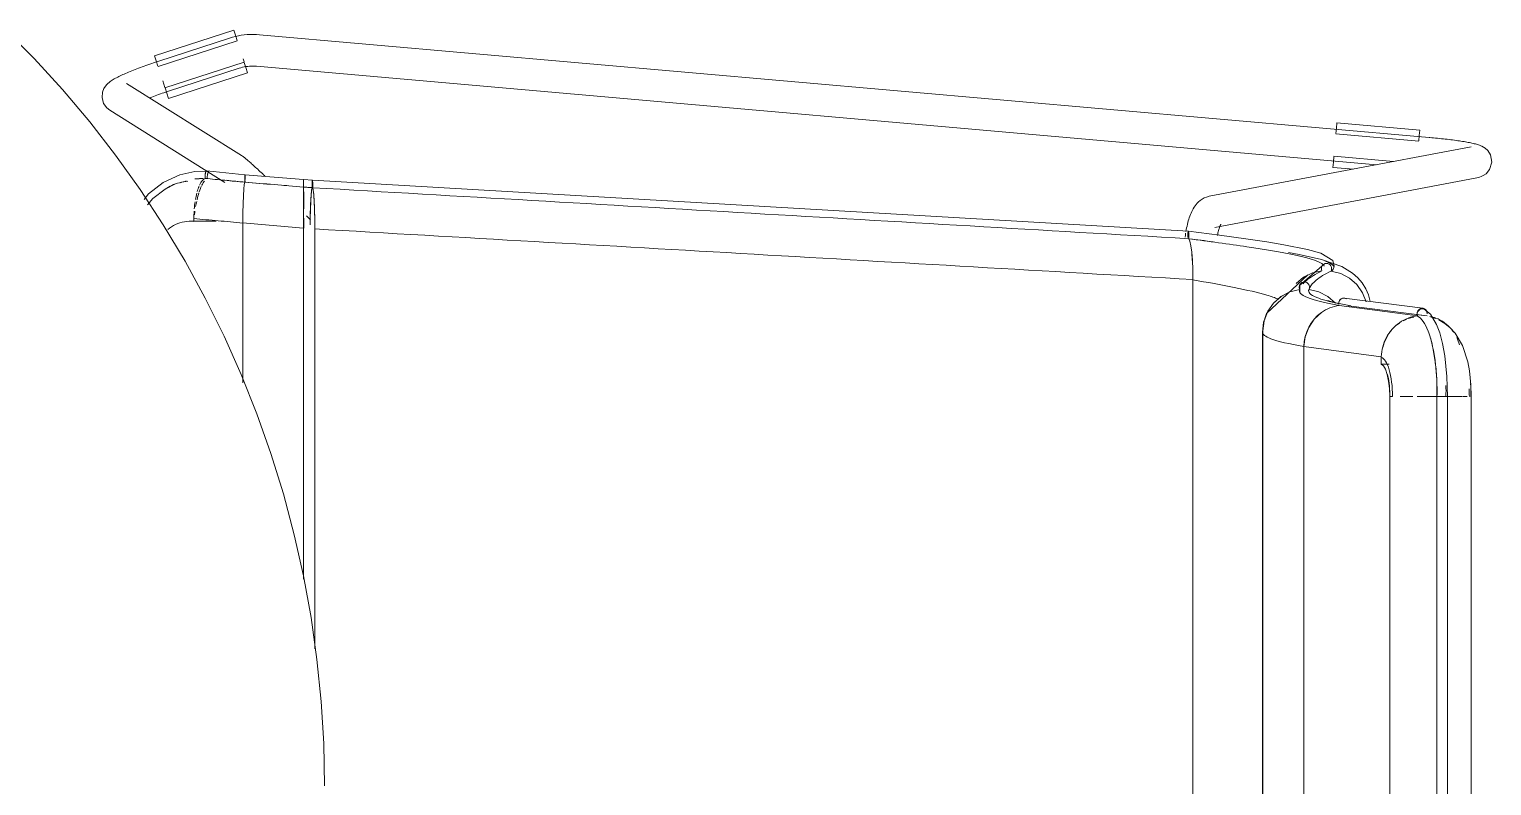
# Model space of a CAD drawing. Header units: millimetres. Extents: x 155927 to 326028, y -36033 to 97293.
# Drawn here: x 162872 to 163427, y 31870 to 32157 of the extents above; entities that cross this region are included whole.
import ezdxf

# ---------------------------------------------------------------- set-up
doc = ezdxf.new("R2010")
doc.units = ezdxf.units.MM
doc.header["$MEASUREMENT"] = 0
doc.layers.add('I-FURN', color=8, linetype='CONTINUOUS', lineweight=9)

msp = doc.modelspace()

# ---------------------------------------------------------------- linework, layer by layer
at = {"layer": 'I-FURN'}
for p, q in [((162874.24, 32145.54), (162862.98, 32156.91)), ((162919.9, 32146.55), (162949.9, 32156.23)), ((162950.51, 32153.86), (162949.41, 32153.58)), ((162949.9, 32156.23), (162950.53, 32154.28)), ((162951.63, 32154.1), (162950.51, 32153.86)), ((162950.53, 32154.28), (162951.17, 32152.31)), ((162952.75, 32154.3), (162951.63, 32154.1)), ((162953.89, 32154.45), (162952.75, 32154.3)), ((162955.02, 32154.56), (162953.89, 32154.45)), ((162956.16, 32154.62), (162955.02, 32154.56)), ((162957.31, 32154.63), (162956.16, 32154.62)), ((162958.45, 32154.6), (162957.31, 32154.63)), ((162959.59, 32154.52), (162958.45, 32154.6)), ((163402.91, 32115.57), (162959.59, 32154.52)), ((162921.2, 32142.5), (162951.21, 32152.19)), ((162948.26, 32153.23), (162921.45, 32144.52)), ((162948.31, 32153.25), (162948.26, 32153.23)), ((162949.41, 32153.58), (162948.31, 32153.25)), ((162885.02, 32133.72), (162874.24, 32145.54)), ((162915.91, 32142.62), (162916.62, 32142.88)), ((162916.62, 32142.88), (162917.34, 32143.13)), ((162917.34, 32143.13), (162918.06, 32143.38)), ((162918.06, 32143.38), (162918.79, 32143.63)), ((162918.79, 32143.63), (162919.52, 32143.88)), ((162919.52, 32143.88), (162920.26, 32144.13)), ((162920.53, 32144.59), (162919.9, 32146.55)), ((162920.26, 32144.13), (162921, 32144.37)), ((162921.16, 32142.62), (162920.53, 32144.59)), ((162921, 32144.37), (162921.45, 32144.52)), ((162953.81, 32144.12), (162923.81, 32134.43)), ((162953.41, 32145.38), (162953.78, 32144.22)), ((162953.85, 32144), (162954.49, 32142.03)), ((162903.46, 32137.04), (162903.85, 32137.29)), ((162903.85, 32137.29), (162904.24, 32137.53)), ((162904.24, 32137.53), (162904.64, 32137.77)), ((162904.64, 32137.77), (162905.05, 32138)), ((162905.05, 32138), (162905.47, 32138.23)), ((162905.47, 32138.23), (162905.91, 32138.46)), ((162905.91, 32138.46), (162906.37, 32138.69)), ((162906.37, 32138.69), (162906.85, 32138.92)), ((162906.85, 32138.92), (162907.34, 32139.15)), ((162907.34, 32139.15), (162907.85, 32139.39)), ((162907.85, 32139.39), (162908.37, 32139.62)), ((162908.37, 32139.62), (162908.92, 32139.87)), ((162908.92, 32139.87), (162909.48, 32140.11)), ((162909.48, 32140.11), (162910.06, 32140.35)), ((162910.06, 32140.35), (162910.65, 32140.6)), ((162910.65, 32140.6), (162911.27, 32140.85)), ((162911.27, 32140.85), (162911.89, 32141.1)), ((162911.89, 32141.1), (162912.53, 32141.35)), ((162912.53, 32141.35), (162913.18, 32141.6)), ((162913.18, 32141.6), (162913.85, 32141.86)), ((162913.85, 32141.86), (162914.53, 32142.11)), ((162914.53, 32142.11), (162915.22, 32142.37)), ((162915.22, 32142.37), (162915.91, 32142.62)), ((162925.11, 32130.39), (162955.12, 32140.08)), ((162925.16, 32133.11), (162951.97, 32141.82)), ((162951.97, 32141.82), (162952.61, 32142.01)), ((162952.61, 32142.01), (162953.25, 32142.18)), ((162953.25, 32142.18), (162953.89, 32142.32)), ((162953.89, 32142.32), (162954.55, 32142.44)), ((162954.49, 32142.03), (162955.12, 32140.08)), ((162954.55, 32142.44), (162955.2, 32142.52)), ((162955.2, 32142.52), (162955.86, 32142.59)), ((162955.86, 32142.59), (162956.52, 32142.62)), ((162956.52, 32142.62), (162957.19, 32142.63)), ((162957.19, 32142.63), (162957.85, 32142.61)), ((162957.85, 32142.61), (162958.51, 32142.57)), ((162958.51, 32142.57), (162958.54, 32142.57)), ((162958.54, 32142.57), (163383.04, 32105.27)), ((162895.33, 32121.49), (162885.02, 32133.72)), ((162900, 32130.72), (162900.17, 32132.69)), ((162900.17, 32132.69), (162900.69, 32134.07)), ((162900.69, 32134.07), (162901.26, 32134.98)), ((162901.26, 32134.98), (162901.78, 32135.61)), ((162901.78, 32135.61), (162902.24, 32136.08)), ((162902.24, 32136.08), (162902.67, 32136.45)), ((162902.67, 32136.45), (162903.07, 32136.76)), ((162903.07, 32136.76), (162903.46, 32137.04)), ((162952.88, 32108.73), (162909.3, 32136.03)), ((162920.09, 32131.37), (162920.75, 32131.61)), ((162920.75, 32131.61), (162921.41, 32131.84)), ((162921.41, 32131.84), (162922.09, 32132.08)), ((162922.09, 32132.08), (162922.77, 32132.31)), ((162922.77, 32132.31), (162923.45, 32132.54)), ((162922.98, 32137.01), (162923.78, 32134.53)), ((162923.45, 32132.54), (162924.14, 32132.77)), ((162924.48, 32132.34), (162923.85, 32134.32)), ((162924.14, 32132.77), (162924.83, 32133)), ((162925.11, 32130.39), (162924.48, 32132.34)), ((162924.83, 32133), (162925.16, 32133.11)), ((162900.58, 32128.49), (162900, 32130.72)), ((162901.81, 32126.76), (162900.58, 32128.49)), ((162901.81, 32126.76), (162902.93, 32125.86)), ((162918.18, 32130.67), (162918.81, 32130.9)), ((162918.81, 32130.9), (162919.44, 32131.14)), ((162919.44, 32131.14), (162920.09, 32131.37)), ((162905.14, 32108.85), (162895.33, 32121.49)), ((162902.93, 32125.86), (162946.51, 32098.56)), ((163367.71, 32119.1), (163367.89, 32121.15)), ((163367.89, 32121.15), (163399.3, 32118.39)), ((163367.52, 32116.91), (163398.93, 32114.16)), ((163367.53, 32117.04), (163367.71, 32119.1)), ((163399.12, 32116.34), (163398.94, 32114.28)), ((163399.3, 32118.39), (163399.12, 32116.34)), ((163403.07, 32115.56), (163402.91, 32115.57)), ((163403.82, 32115.49), (163403.07, 32115.56)), ((163404.57, 32115.42), (163403.82, 32115.49)), ((163405.32, 32115.35), (163404.57, 32115.42)), ((163406.06, 32115.27), (163405.32, 32115.35)), ((163406.8, 32115.2), (163406.06, 32115.27)), ((163407.53, 32115.12), (163406.8, 32115.2)), ((163408.26, 32115.04), (163407.53, 32115.12)), ((163408.98, 32114.96), (163408.26, 32115.04)), ((163418.76, 32112.09), (163319.47, 32093.28)), ((163409.69, 32114.88), (163408.98, 32114.96)), ((163410.39, 32114.79), (163409.69, 32114.88)), ((163411.07, 32114.71), (163410.39, 32114.79)), ((163411.75, 32114.62), (163411.07, 32114.71)), ((163412.41, 32114.53), (163411.75, 32114.62)), ((163413.06, 32114.44), (163412.41, 32114.53)), ((163413.7, 32114.35), (163413.06, 32114.44)), ((163414.31, 32114.26), (163413.7, 32114.35)), ((163414.92, 32114.17), (163414.31, 32114.26)), ((163415.5, 32114.08), (163414.92, 32114.17)), ((163416.07, 32113.99), (163415.5, 32114.08)), ((163416.62, 32113.89), (163416.07, 32113.99)), ((163417.16, 32113.8), (163416.62, 32113.89)), ((163417.67, 32113.71), (163417.16, 32113.8)), ((163418.17, 32113.61), (163417.67, 32113.71)), ((163418.64, 32113.52), (163418.17, 32113.61)), ((163419.1, 32113.42), (163418.64, 32113.52)), ((163419.55, 32113.32), (163419.1, 32113.42)), ((163419.97, 32113.22), (163419.55, 32113.32)), ((163420.39, 32113.12), (163419.97, 32113.22)), ((163420.79, 32113.01), (163420.39, 32113.12)), ((163421.19, 32112.89), (163420.79, 32113.01)), ((163421.58, 32112.77), (163421.19, 32112.89)), ((163421.99, 32112.63), (163421.58, 32112.77)), ((163422.41, 32112.46), (163421.99, 32112.63)), ((163422.89, 32112.24), (163422.41, 32112.46)), ((163423.45, 32111.94), (163422.89, 32112.24)), ((163424.15, 32111.46), (163423.45, 32111.94)), ((163425.06, 32110.6), (163424.15, 32111.46)), ((163426.1, 32108.95), (163425.06, 32110.6)), ((162914.44, 32095.83), (162905.14, 32108.85)), ((162952.88, 32108.73), (162953.21, 32108.51)), ((162953.21, 32108.51), (162953.47, 32108.33)), ((162953.47, 32108.33), (162953.7, 32108.16)), ((162953.7, 32108.16), (162953.92, 32107.98)), ((162953.92, 32107.98), (162954.14, 32107.8)), ((162954.14, 32107.8), (162954.37, 32107.61)), ((162954.37, 32107.61), (162954.61, 32107.41)), ((162954.61, 32107.41), (162954.86, 32107.2)), ((162954.86, 32107.2), (162955.13, 32106.97)), ((162955.13, 32106.97), (162955.41, 32106.72)), ((162955.41, 32106.72), (162955.7, 32106.47)), ((162955.7, 32106.47), (162956.01, 32106.19)), ((162956.01, 32106.19), (162956.34, 32105.91)), ((162956.34, 32105.91), (162956.67, 32105.6)), ((162956.67, 32105.6), (162957.02, 32105.29)), ((162957.02, 32105.29), (162957.39, 32104.96)), ((162957.39, 32104.96), (162957.76, 32104.62)), ((162957.76, 32104.62), (162958.15, 32104.26)), ((162958.15, 32104.26), (162958.56, 32103.89)), ((163366.41, 32104.24), (163366.59, 32106.28)), ((163366.41, 32104.24), (163374.3, 32103.54)), ((163366.59, 32106.28), (163366.77, 32108.34)), ((163389.38, 32106.48), (163366.78, 32108.47)), ((163425.75, 32103.44), (163426.58, 32106.19)), ((163426.58, 32106.19), (163426.1, 32108.95)), ((162917.6, 32094.24), (162923.13, 32098.57)), ((162923.13, 32098.57), (162929.44, 32101.48)), ((162929.44, 32101.48), (162935.09, 32102.69)), ((162935.09, 32102.69), (162940.55, 32102.78)), ((162954.15, 32101.48), (162939.66, 32102.9)), ((162954.06, 32098.63), (162953.86, 32097.74)), ((162953.87, 32097.74), (162954.06, 32098.62)), ((162954.06, 32100.54), (162954.05, 32100.09)), ((162954.05, 32100.08), (162954.06, 32100.54)), ((162954.05, 32100.09), (162954.05, 32099.6)), ((162954.05, 32099.59), (162954.05, 32100.08)), ((162954.05, 32099.6), (162954.05, 32099.1)), ((162954.05, 32099.09), (162954.05, 32099.59)), ((162954.05, 32099.1), (162954.06, 32098.63)), ((162954.06, 32098.62), (162954.05, 32099.09)), ((162954.08, 32100.93), (162954.06, 32100.54)), ((162954.06, 32100.54), (162954.08, 32100.92)), ((162954.1, 32101.22), (162954.08, 32100.93)), ((162954.08, 32100.92), (162954.1, 32101.22)), ((162954.13, 32101.41), (162954.1, 32101.22)), ((162954.15, 32101.48), (162954.13, 32101.41)), ((162954.13, 32101.41), (162954.15, 32101.47)), ((162954.18, 32101.41), (162954.15, 32101.48)), ((162976.35, 32099.65), (162954.15, 32101.47)), ((162954.15, 32101.47), (162954.18, 32101.41)), ((162954.2, 32101.23), (162954.18, 32101.41)), ((162954.18, 32101.41), (162954.2, 32101.22)), ((162954.22, 32100.93), (162954.2, 32101.23)), ((162954.2, 32101.22), (162954.22, 32100.93)), ((162954.24, 32100.55), (162954.22, 32100.93)), ((162954.22, 32100.93), (162954.24, 32100.55)), ((162954.25, 32100.1), (162954.24, 32100.55)), ((162954.24, 32100.55), (162954.25, 32100.1)), ((162954.24, 32098.64), (162954.25, 32099.11)), ((162954.25, 32099.11), (162954.24, 32098.64)), ((162954.25, 32099.61), (162954.25, 32100.1)), ((162954.25, 32100.1), (162954.25, 32099.61)), ((162958.56, 32103.89), (162958.97, 32103.51)), ((162958.97, 32103.51), (162959.4, 32103.12)), ((162959.4, 32103.12), (162959.83, 32102.72)), ((162959.83, 32102.72), (162960.28, 32102.3)), ((162960.28, 32102.3), (162960.73, 32101.88)), ((162960.73, 32101.88), (162961.19, 32101.45)), ((162961.19, 32101.45), (162961.66, 32101.01)), ((162976.34, 32098.27), (162976.35, 32098.72)), ((162976.35, 32098.72), (162976.34, 32098.27)), ((162976.35, 32099.65), (162979.71, 32099.38)), ((162976.35, 32099.58), (162976.35, 32099.65)), ((162976.35, 32099.65), (162976.35, 32099.58)), ((162976.35, 32099.58), (162976.35, 32099.65)), ((162976.35, 32099.65), (162976.35, 32099.59)), ((162976.35, 32099.4), (162976.35, 32099.1)), ((162976.35, 32099.1), (162976.35, 32099.39)), ((162976.35, 32098.72), (162976.35, 32099.1)), ((162976.35, 32099.1), (162976.35, 32098.72)), ((162976.36, 32099.1), (162976.36, 32098.71)), ((162976.36, 32098.72), (162976.36, 32099.1)), ((162976.36, 32098.26), (162976.36, 32098.72)), ((162976.36, 32098.71), (162976.36, 32098.26)), ((162979.62, 32098.44), (162979.61, 32097.99)), ((162979.63, 32098.82), (162979.62, 32098.44)), ((162979.66, 32099.12), (162979.63, 32098.82)), ((162979.68, 32099.31), (162979.66, 32099.12)), ((162979.71, 32099.38), (162979.68, 32099.31)), ((163311.62, 32080.09), (162979.71, 32099.38)), ((162979.74, 32099.31), (162979.71, 32099.38)), ((162979.77, 32099.12), (162979.74, 32099.31)), ((162979.79, 32098.83), (162979.77, 32099.12)), ((162979.81, 32098.45), (162979.79, 32098.83)), ((162979.82, 32098), (162979.81, 32098.45)), ((163321.7, 32081.49), (163420.99, 32100.3)), ((163421.41, 32100.39), (163420.99, 32100.3)), ((163421.92, 32100.53), (163421.41, 32100.39)), ((163422.54, 32100.74), (163421.92, 32100.53)), ((163423.35, 32101.12), (163422.54, 32100.74)), ((163424.43, 32101.86), (163423.35, 32101.12)), ((163425.75, 32103.44), (163424.43, 32101.86)), ((162923.2, 32082.44), (162914.44, 32095.83)), ((162915.92, 32092.13), (162917.6, 32094.24)), ((162919.27, 32092.5), (162923.84, 32096)), ((162923.84, 32096), (162927.53, 32097.91)), ((162953.42, 32090.49), (162953.54, 32093.53)), ((162953.54, 32093.52), (162953.42, 32090.42)), ((162953.54, 32093.56), (162953.69, 32096)), ((162953.69, 32096), (162953.54, 32093.52)), ((162953.69, 32096.02), (162953.87, 32097.74)), ((162953.86, 32097.74), (162953.69, 32096)), ((162976.32, 32094.18), (162976.3, 32091.68)), ((162976.3, 32091.68), (162976.32, 32094.17)), ((162976.33, 32095.93), (162976.32, 32094.18)), ((162976.32, 32094.18), (162976.33, 32095.92)), ((162976.33, 32095.92), (162976.35, 32096.81)), ((162976.35, 32096.81), (162976.33, 32095.93)), ((162976.34, 32097.78), (162976.34, 32098.27)), ((162976.34, 32098.27), (162976.34, 32097.78)), ((162976.34, 32097.28), (162976.34, 32097.78)), ((162976.34, 32097.78), (162976.34, 32097.28)), ((162976.35, 32096.81), (162976.34, 32097.28)), ((162976.34, 32097.28), (162976.35, 32096.81)), ((162976.36, 32098.26), (162976.36, 32097.77)), ((162976.36, 32097.77), (162976.36, 32098.26)), ((162976.36, 32097.77), (162976.36, 32097.27)), ((162976.36, 32097.28), (162976.36, 32097.77)), ((162976.36, 32096.81), (162976.36, 32097.28)), ((162976.36, 32097.27), (162976.36, 32096.8)), ((162976.37, 32095.91), (162976.39, 32094.15)), ((162976.39, 32094.16), (162976.37, 32095.91)), ((162976.4, 32091.66), (162976.39, 32094.16)), ((162976.39, 32094.15), (162976.4, 32091.66)), ((162979.21, 32093.88), (162979.05, 32091.38)), ((162979.4, 32095.63), (162979.21, 32093.88)), ((162979.61, 32096.53), (162979.4, 32095.63)), ((162979.61, 32097.99), (162979.6, 32097.5)), ((162979.6, 32097.5), (162979.6, 32097)), ((162979.6, 32097), (162979.61, 32096.53)), ((162979.81, 32096.54), (162979.82, 32097.01)), ((162980.02, 32095.65), (162979.81, 32096.54)), ((162979.82, 32097.51), (162979.82, 32098)), ((162979.82, 32097.01), (162979.82, 32097.51)), ((162980.21, 32093.9), (162980.02, 32095.65)), ((162980.38, 32091.4), (162980.21, 32093.9)), ((163318.48, 32093.02), (163317.59, 32092.66)), ((163319.47, 32093.28), (163318.48, 32093.02)), ((162917.27, 32090.11), (162919.27, 32092.5)), ((162953.35, 32086.98), (162953.42, 32090.43)), ((162953.42, 32090.42), (162953.35, 32086.99)), ((162976.29, 32084.97), (162976.3, 32088.54)), ((162976.3, 32088.54), (162976.29, 32084.97)), ((162976.3, 32091.68), (162976.3, 32088.54)), ((162976.3, 32088.54), (162976.3, 32091.67)), ((162976.4, 32091.66), (162976.41, 32088.53)), ((162976.41, 32088.54), (162976.4, 32091.66)), ((162978.92, 32088.26), (162978.85, 32084.71)), ((162979.05, 32091.38), (162978.92, 32088.26)), ((162980.5, 32088.27), (162980.38, 32091.4)), ((162980.58, 32084.71), (162980.5, 32088.27)), ((163312.89, 32087.48), (163312.64, 32086.92)), ((163313.16, 32088.03), (163312.89, 32087.48)), ((163313.45, 32088.57), (163313.16, 32088.03)), ((163313.78, 32089.11), (163313.45, 32088.57)), ((163314.14, 32089.64), (163313.78, 32089.11)), ((163314.54, 32090.18), (163314.14, 32089.64)), ((163314.99, 32090.7), (163314.54, 32090.18)), ((163315.51, 32091.23), (163314.99, 32090.7)), ((163316.11, 32091.74), (163315.51, 32091.23)), ((163316.79, 32092.22), (163316.11, 32091.74)), ((163317.59, 32092.66), (163316.79, 32092.22)), ((162931.43, 32068.72), (162923.2, 32082.44)), ((162943.28, 32083.84), (162933.53, 32083.84)), ((162934.77, 32083.78), (162934.77, 32084.83)), ((162953.35, 32086.89), (162953.32, 32083.13)), ((162953.32, 32083.25), (162953.35, 32086.89)), ((162953.32, 32083.13), (162953.32, 32022.64)), ((162953.32, 32022.64), (162953.32, 32083.13)), ((162976.29, 32081.19), (162976.29, 32084.97)), ((162976.29, 32084.97), (162976.29, 32081.19)), ((162976.41, 32084.98), (162976.42, 32081.2)), ((162976.42, 32081.2), (162976.41, 32084.98)), ((162978.96, 32084.41), (162977.44, 32085.88)), ((162978.85, 32084.71), (162978.82, 32082.46)), ((162980.61, 32080.92), (162980.58, 32084.71)), ((163311.12, 32082.02), (163310.97, 32081.36)), ((163311.27, 32082.68), (163311.12, 32082.02)), ((163311.43, 32083.32), (163311.27, 32082.68)), ((163311.6, 32083.95), (163311.43, 32083.32)), ((163311.79, 32084.57), (163311.6, 32083.95)), ((163311.98, 32085.17), (163311.79, 32084.57)), ((163312.19, 32085.77), (163311.98, 32085.17)), ((163312.41, 32086.35), (163312.19, 32085.77)), ((163312.64, 32086.92), (163312.41, 32086.35)), ((163323.57, 32081.94), (163323.47, 32081.68)), ((163323.66, 32082.18), (163323.57, 32081.94)), ((163323.75, 32082.37), (163323.66, 32082.18)), ((163323.83, 32082.52), (163323.75, 32082.37)), ((163323.87, 32082.61), (163323.83, 32082.52)), ((163323.91, 32082.68), (163323.87, 32082.61)), ((163323.93, 32082.71), (163323.91, 32082.68)), ((162976.29, 31948.19), (162976.29, 32081.19)), ((162976.29, 32081.19), (162976.29, 31948.19)), ((162980.61, 31921.82), (162980.61, 32080.92)), ((162980.61, 32080.92), (162980.61, 31921.82)), ((163310.49, 32078.56), (163310.39, 32077.84)), ((163310.6, 32079.28), (163310.49, 32078.56)), ((163310.84, 32080.68), (163310.71, 32079.98)), ((163310.97, 32081.36), (163310.84, 32080.68)), ((163311.42, 32078.72), (163311.41, 32078.23)), ((163311.41, 32078.23), (163311.42, 32078.72)), ((163311.41, 32078.23), (163311.41, 32077.73)), ((163311.41, 32077.73), (163311.41, 32078.23)), ((163311.44, 32079.17), (163311.42, 32078.72)), ((163311.42, 32078.72), (163311.44, 32079.17)), ((163311.47, 32079.55), (163311.44, 32079.17)), ((163311.44, 32079.17), (163311.47, 32079.55)), ((163311.52, 32079.84), (163311.47, 32079.55)), ((163311.47, 32079.55), (163311.52, 32079.84)), ((163311.52, 32079.84), (163311.57, 32080.03)), ((163311.57, 32080.02), (163311.52, 32079.84)), ((163311.57, 32080.03), (163311.62, 32080.09)), ((163311.62, 32080.08), (163311.57, 32080.02)), ((163311.62, 32080.09), (163311.67, 32080.02)), ((163311.62, 32080.08), (163323.48, 32078.53)), ((163311.67, 32080.01), (163311.62, 32080.08)), ((163311.67, 32080.02), (163311.72, 32079.82)), ((163311.72, 32079.82), (163311.67, 32080.01)), ((163311.77, 32079.52), (163311.72, 32079.82)), ((163311.72, 32079.82), (163311.77, 32079.53)), ((163311.77, 32079.53), (163311.8, 32079.14)), ((163311.8, 32079.14), (163311.77, 32079.52)), ((163311.82, 32078.68), (163311.8, 32079.14)), ((163311.8, 32079.14), (163311.82, 32078.68)), ((163311.81, 32077.22), (163311.83, 32077.69)), ((163311.83, 32077.69), (163311.81, 32077.22)), ((163311.81, 32077.22), (163312.21, 32076.32)), ((163312.21, 32076.32), (163311.81, 32077.22)), ((163311.83, 32078.19), (163311.82, 32078.68)), ((163311.82, 32078.68), (163311.83, 32078.19)), ((163311.83, 32077.69), (163311.83, 32078.19)), ((163311.83, 32078.19), (163311.83, 32077.69)), ((163312.21, 32076.32), (163312.57, 32074.58)), ((163312.58, 32074.57), (163312.21, 32076.32)), ((163322.73, 32078.94), (163322.63, 32078.45)), ((163322.83, 32079.41), (163322.73, 32078.94)), ((163322.93, 32079.86), (163322.83, 32079.41)), ((163323.04, 32080.28), (163322.93, 32079.86)), ((163323.14, 32080.67), (163323.04, 32080.28)), ((163323.25, 32081.04), (163323.14, 32080.67)), ((163323.36, 32081.37), (163323.25, 32081.04)), ((163323.47, 32081.68), (163323.36, 32081.37)), ((163323.48, 32078.53), (163333.41, 32077.18)), ((163333.41, 32077.18), (163341.42, 32075.99)), ((163312.58, 32074.57), (163312.89, 32072.11)), ((163312.89, 32072.08), (163312.58, 32074.57)), ((163312.89, 32072.08), (163313.12, 32069.02)), ((163313.13, 32068.97), (163312.89, 32072.08)), ((163341.42, 32075.99), (163347.74, 32074.96)), ((163347.74, 32074.96), (163356.76, 32073.16)), ((163353.6, 32071.24), (163349.53, 32071.98)), ((163362.12, 32069.35), (163353.6, 32071.24)), ((163356.76, 32073.16), (163361.76, 32071.75)), ((163361.76, 32071.75), (163366.39, 32068.98)), ((162939.1, 32054.68), (162931.43, 32068.72)), ((163313.13, 32068.98), (163313.28, 32065.5)), ((163313.28, 32065.44), (163313.13, 32068.97)), ((163313.28, 32065.44), (163313.34, 32061.75)), ((163313.34, 32061.67), (163313.28, 32065.44)), ((163363.15, 32067.65), (163353.73, 32059.53)), ((163362.04, 32066), (163362.13, 32066.49)), ((163362.13, 32066.49), (163362.04, 32066)), ((163362.07, 32065.5), (163362.04, 32066)), ((163362.04, 32066), (163362.07, 32065.5)), ((163362.22, 32065.02), (163362.07, 32065.5)), ((163362.07, 32065.5), (163362.22, 32065.02)), ((163369.75, 32066.68), (163362.12, 32069.35)), ((163362.13, 32066.49), (163362.34, 32066.94)), ((163362.34, 32066.94), (163362.13, 32066.49)), ((163362.34, 32066.94), (163362.66, 32067.32)), ((163362.65, 32067.32), (163362.34, 32066.94)), ((163363.06, 32067.61), (163362.65, 32067.32)), ((163362.66, 32067.32), (163363.06, 32067.6)), ((163362.88, 32067.5), (163363.09, 32067.62)), ((163363.06, 32067.6), (163363.52, 32067.79)), ((163363.52, 32067.79), (163363.06, 32067.61)), ((163363.52, 32067.79), (163364, 32067.85)), ((163364, 32067.85), (163363.52, 32067.79)), ((163364, 32067.85), (163364.49, 32067.77)), ((163364.49, 32067.78), (163364, 32067.85)), ((163364.94, 32067.58), (163364.49, 32067.78)), ((163364.49, 32067.77), (163364.94, 32067.58)), ((163364.94, 32067.58), (163365.34, 32067.28)), ((163365.34, 32067.28), (163364.94, 32067.58)), ((163365.34, 32067.28), (163365.64, 32066.89)), ((163365.64, 32066.89), (163365.34, 32067.28)), ((163365.64, 32066.89), (163365.84, 32066.43)), ((163365.84, 32066.44), (163365.64, 32066.89)), ((163365.87, 32065.44), (163365.71, 32064.97)), ((163365.71, 32064.97), (163365.87, 32065.44)), ((163365.92, 32065.94), (163365.84, 32066.44)), ((163365.84, 32066.43), (163365.91, 32065.94)), ((163365.91, 32065.94), (163365.87, 32065.44)), ((163365.87, 32065.44), (163365.92, 32065.94)), ((163366.39, 32068.98), (163366.92, 32066.79)), ((163366.92, 32066.79), (163366.63, 32065.88)), ((163373.86, 32064.18), (163369.75, 32066.68)), ((163313.34, 31678.27), (163313.34, 32061.67)), ((163313.34, 32061.67), (163313.34, 31678.27)), ((163356.95, 32063.54), (163341.26, 32048.94)), ((163355.28, 32062.6), (163352.45, 32060.2)), ((163352.45, 32060.2), (163355.28, 32062.59)), ((163353.91, 32059.92), (163353.71, 32059.47)), ((163353.72, 32059.47), (163353.92, 32059.92)), ((163353.86, 32059.83), (163353.81, 32056.95)), ((163354.23, 32060.31), (163353.91, 32059.92)), ((163353.92, 32059.92), (163354.23, 32060.3)), ((163354.23, 32060.3), (163354.63, 32060.6)), ((163354.63, 32060.6), (163354.23, 32060.31)), ((163354.63, 32060.6), (163355.09, 32060.79)), ((163355.09, 32060.79), (163354.63, 32060.6)), ((163355.58, 32060.86), (163355.09, 32060.79)), ((163355.09, 32060.79), (163355.58, 32060.85)), ((163358.61, 32064.24), (163355.28, 32062.6)), ((163355.28, 32062.59), (163358.61, 32064.23)), ((163356.08, 32060.79), (163355.58, 32060.86)), ((163355.58, 32060.85), (163356.07, 32060.79)), ((163356.07, 32060.79), (163356.54, 32060.6)), ((163356.54, 32060.6), (163356.08, 32060.79)), ((163356.54, 32060.6), (163356.94, 32060.3)), ((163356.94, 32060.31), (163356.54, 32060.6)), ((163357.25, 32059.92), (163356.94, 32060.31)), ((163356.94, 32060.3), (163357.25, 32059.92)), ((163357.25, 32059.92), (163357.45, 32059.47)), ((163357.46, 32059.47), (163357.25, 32059.92)), ((163358.61, 32064.23), (163362.22, 32065.02)), ((163362.22, 32065.02), (163358.61, 32064.24)), ((163369.34, 32064.07), (163365.71, 32064.97)), ((163372.66, 32062.33), (163369.34, 32064.07)), ((163375.48, 32059.85), (163372.66, 32062.33)), ((163375.83, 32062.44), (163373.86, 32064.18)), ((163377.66, 32056.76), (163375.48, 32059.85)), ((163377.51, 32060.46), (163375.83, 32062.44)), ((163378.88, 32058.26), (163377.51, 32060.46)), ((162946.2, 32040.35), (162939.1, 32054.68)), ((163346.72, 32055.37), (163343.85, 32052.86)), ((163343.85, 32052.86), (163346.73, 32055.36)), ((163350.12, 32057.12), (163346.72, 32055.37)), ((163346.73, 32055.36), (163350.12, 32057.12)), ((163353.83, 32058.01), (163350.12, 32057.12)), ((163353.63, 32058.98), (163353.72, 32059.47)), ((163353.71, 32059.47), (163353.63, 32058.98)), ((163353.67, 32058.48), (163353.63, 32058.98)), ((163353.63, 32058.98), (163353.67, 32058.49)), ((163353.67, 32058.49), (163353.83, 32058.01)), ((163353.83, 32058.01), (163353.67, 32058.48)), ((163357.34, 32058.01), (163357.5, 32058.49)), ((163357.5, 32058.48), (163357.34, 32058.01)), ((163361.05, 32057.12), (163357.34, 32058.01)), ((163357.62, 32058.69), (163357.44, 32058.26)), ((163357.45, 32059.47), (163357.54, 32058.98)), ((163357.54, 32058.98), (163357.46, 32059.47)), ((163357.54, 32058.98), (163357.5, 32058.48)), ((163357.5, 32058.49), (163357.54, 32058.98)), ((163364.45, 32055.37), (163361.05, 32057.12)), ((163367.32, 32052.86), (163364.45, 32055.37)), ((163369.19, 32054.17), (163368.89, 32053.78)), ((163369.58, 32054.46), (163369.19, 32054.17)), ((163370.02, 32054.65), (163369.58, 32054.46)), ((163370.49, 32054.72), (163370.02, 32054.65)), ((163370.96, 32054.65), (163370.49, 32054.72)), ((163370.72, 32054.7), (163400.5, 32050.85)), ((163371.4, 32054.46), (163370.96, 32054.65)), ((163379.06, 32053.25), (163377.66, 32056.76)), ((163379.91, 32055.9), (163378.88, 32058.26)), ((163380.57, 32053.39), (163379.91, 32055.9)), ((163341.86, 32050.04), (163340.13, 32045.57)), ((163341.68, 32049.72), (163340.31, 32046.15)), ((163340.32, 32046.15), (163341.68, 32049.72)), ((163341.26, 32048.94), (163340.55, 32047.01)), ((163341.68, 32049.72), (163343.85, 32052.86)), ((163343.85, 32052.86), (163341.68, 32049.72)), ((163362.05, 32049.24), (163359.31, 32046.76)), ((163364.42, 32053.86), (163366.85, 32053.1)), ((163366.85, 32053.1), (163373.14, 32051.73)), ((163368.7, 32053.33), (163368.62, 32052.84)), ((163368.62, 32052.84), (163368.66, 32052.34)), ((163368.89, 32053.78), (163368.7, 32053.33)), ((163368.81, 32051.87), (163398.52, 32048.03)), ((163372.36, 32051.85), (163402.06, 32048.01)), ((163396.09, 32048.78), (163400.86, 32048.16)), ((163401, 32050.49), (163403.38, 32048.6)), ((163403.38, 32048.6), (163405.68, 32044.77)), ((163340.13, 32045.57), (163339.69, 32041.82)), ((163339.84, 32042.36), (163340.32, 32046.15)), ((163340.31, 32046.15), (163339.84, 32042.36)), ((163357.23, 32043.64), (163355.91, 32040.1)), ((163359.31, 32046.76), (163357.23, 32043.64)), ((163405.68, 32044.77), (163406.87, 32041.6)), ((163406.49, 32046.47), (163408.76, 32045.13)), ((163408.76, 32045.13), (163410.83, 32043.46)), ((163410.83, 32043.46), (163412.66, 32041.49)), ((162952.73, 32025.74), (162946.2, 32040.35)), ((163339.69, 32041.83), (163339.69, 31737.03)), ((163339.84, 31697.58), (163339.84, 32042.36)), ((163339.84, 32042.36), (163339.84, 31697.58)), ((163355.91, 32040.1), (163355.44, 32036.33)), ((163402.73, 32041.55), (163402.54, 32042.07)), ((163403.61, 32038.73), (163402.73, 32041.55)), ((163404.41, 32035.23), (163403.61, 32038.73)), ((163406.87, 32041.6), (163407.95, 32037.56)), ((163407.95, 32037.56), (163408.82, 32032.84)), ((163412.66, 32041.49), (163415.53, 32036.77)), ((163355.44, 32036.33), (163384.72, 32032.47)), ((163355.44, 31703.61), (163355.44, 32036.33)), ((163355.44, 32036.33), (163355.44, 31703.61)), ((163384.72, 32032.47), (163384.65, 32029.75)), ((163405.24, 32029.79), (163404.41, 32035.23)), ((163408.82, 32032.84), (163409.62, 32024.96)), ((163415.53, 32036.77), (163417.55, 32030.62)), ((163387.65, 32029.75), (163384.65, 32029.75)), ((163384.65, 32029.75), (163385.51, 32029.11)), ((163385.51, 32029.11), (163386.3, 32027.76)), ((163386.3, 32027.76), (163386.97, 32025.78)), ((163405.72, 32023.81), (163405.24, 32029.79)), ((163417.55, 32030.62), (163418.21, 32027.12)), ((163418.21, 32027.12), (163418.72, 32021.91)), ((162958.66, 32010.88), (162952.73, 32025.74)), ((163386.97, 32025.78), (163387.48, 32023.28)), ((163387.48, 32023.28), (163387.8, 32020.43)), ((163405.81, 32017.4), (163405.72, 32023.81)), ((163409.62, 32024.96), (163409.77, 32017.4)), ((163418.72, 32021.91), (163418.81, 32017.4)), ((163387.8, 32020.43), (163387.91, 32017.4)), ((163387.91, 32017.4), (163387.91, 31722.54)), ((163387.96, 31722.54), (163387.96, 32017.4)), ((163391.82, 32017.4), (163396.64, 32017.4)), ((163394.32, 32017.4), (163394.29, 32017.4)), ((163398.27, 32017.4), (163401.83, 32017.4)), ((163405.83, 32017.4), (163402.02, 32017.4)), ((163402.02, 32017.4), (163405.83, 32017.4)), ((163405.81, 32017.4), (163405.81, 31722.54)), ((163405.81, 32017.4), (163409.77, 32017.4)), ((163405.92, 32017.4), (163405.81, 32017.4)), ((163406.14, 32017.4), (163405.92, 32017.4)), ((163406.47, 32017.4), (163406.14, 32017.4)), ((163406.89, 32017.4), (163406.47, 32017.4)), ((163407.36, 32017.4), (163406.89, 32017.4)), ((163407.86, 32017.4), (163407.36, 32017.4)), ((163408.35, 32017.4), (163407.86, 32017.4)), ((163408.81, 32017.4), (163408.35, 32017.4)), ((163409.2, 32017.4), (163408.81, 32017.4)), ((163409.5, 32017.4), (163409.2, 32017.4)), ((163409.7, 32017.4), (163409.5, 32017.4)), ((163409.52, 32017.4), (163412.54, 32017.4)), ((163412.55, 32017.4), (163409.53, 32017.4)), ((163409.77, 32017.4), (163409.7, 32017.4)), ((163409.77, 31722.54), (163409.77, 32017.4)), ((163412.71, 32017.4), (163415.29, 32017.4)), ((163415.56, 32017.4), (163417.31, 32017.4)), ((163418.51, 32017.4), (163418.79, 32017.4)), ((163418.81, 32017.4), (163418.64, 32017.4)), ((163418.81, 31722.54), (163418.81, 32017.4)), ((162964, 31995.8), (162958.66, 32010.88)), ((162968.72, 31980.51), (162964, 31995.8)), ((162972.84, 31965.05), (162968.72, 31980.51)), ((162976.33, 31949.44), (162972.84, 31965.05)), ((162979.19, 31933.7), (162976.33, 31949.44)), ((162981.42, 31917.86), (162979.19, 31933.7)), ((162983.02, 31901.94), (162981.42, 31917.86)), ((162983.98, 31885.97), (162983.02, 31901.94)), ((162984.3, 31869.97), (162983.98, 31885.97))]:
    msp.add_line(p, q, dxfattribs=at)
for centre, major_axis, ratio, start_param, end_param in [((163370.49, 32052.75), (0, 1.96), 0.955139, 5.775592, 8.064923), ((163370.51, 32036.2), (0, 15.78), 0.955139, 0.595876, 1.562553), ((163370.51, 32036.2), (0, 15.78), 0.955139, 0.354206, 0.595753), ((163370.51, 32036.2), (0, 15.78), 0.955139, 0.112537, 0.354036), ((163403.06, 32017.4), (-15.75, 0), 0.000004, 5.8107, 5.99294), ((163414.53, 32017.4), (0, 12.4), 0.287441, 4.712389, 4.950404)]:
    msp.add_ellipse(centre, major_axis=major_axis, ratio=ratio, start_param=start_param, end_param=end_param, dxfattribs=at)
for points, knots in [([(162923.86, 32096), (162924.68, 32096.51), (162927.4, 32098.09), (162930.39, 32098.69), (162932.49, 32098.97)], [-0.4024189, -0.4024189, -0.4024189, -0.4024189, -0.3333333, -0.1789981, -0.1789981, -0.1789981, -0.1789981]), ([(162939.1, 32100.06), (162939.08, 32100.21), (162939.05, 32100.49), (162939.04, 32100.92), (162939.05, 32101.29), (162939.07, 32101.58), (162939.1, 32101.85), (162939.15, 32102.1), (162939.21, 32102.33), (162939.28, 32102.52), (162939.38, 32102.72), (162939.47, 32102.82), (162939.51, 32102.85)], [0, 0, 0, 0, 0.0555556, 0.1111111, 0.1666667, 0.1944444, 0.2222222, 0.2777778, 0.3055556, 0.3333333, 0.3888889, 0.4444444, 0.4444444, 0.4444444, 0.4444444]), ([(162979.71, 32099.38), (162979.73, 32099.38), (162979.76, 32099.24), (162979.79, 32098.85), (162979.81, 32098.46), (162979.82, 32098.01), (162979.82, 32097.51), (162979.82, 32097.01), (162979.82, 32096.69), (162979.81, 32096.54)], [-0.498493, -0.498493, -0.498493, -0.498493, -0.375, -0.3125, -0.25, -0.1875, -0.125, -0.0625, 0, 0, 0, 0]), ([(162978.82, 32082.46), (162978.83, 32084.49), (162978.89, 32087.71), (162979.04, 32091.5), (162979.26, 32094.85), (162979.47, 32096.24), (162979.61, 32096.53)], [-0.9335619, -0.9335619, -0.9335619, -0.9335619, -0.6666667, -0.5, -0.3333333, 0, 0, 0, 0]), ([(162979.81, 32096.54), (162979.96, 32096.26), (162980.16, 32094.88), (162980.38, 32091.52), (162980.51, 32088.35), (162980.59, 32084.75), (162980.61, 32082.2), (162980.61, 32080.92)], [-1, -1, -1, -1, -0.666667, -0.5, -0.333333, -0.166667, 0, 0, 0, 0]), ([(162924.88, 32080.67), (162925.78, 32081.44), (162928.78, 32083.37), (162932.38, 32084), (162934.77, 32083.78)], [0.5, 0.5, 0.5, 0.5, 0.6666667, 1, 1, 1, 1]), ([(163363.1, 32066.85), (163362.91, 32067.26), (163361.31, 32068.68), (163353.01, 32071.12), (163334.57, 32074.17), (163319.36, 32076.2), (163311.81, 32077.22)], [0.1500588, 0.1500588, 0.1500588, 0.1500588, 0.25, 0.5, 0.75, 1, 1, 1, 1]), ([(163365.71, 32064.97), (163367.26, 32066), (163367.03, 32067.28), (163364.01, 32068.56), (163363.29, 32068.82)], [0, 0, 0, 0, 0.25, 0.3133981, 0.3133981, 0.3133981, 0.3133981]), ([(163313.34, 32061.67), (163318.73, 32060.7), (163329.51, 32058.75), (163340.22, 32056.32), (163344.46, 32054.86), (163345.61, 32054.37)], [0, 0, 0, 0, 0.25, 0.5, 0.625, 0.625, 0.625, 0.625]), ([(163355.09, 32060.14), (163355.48, 32060.6), (163357.16, 32062.23), (163359.81, 32063.86), (163362.22, 32065.02)], [0.303693, 0.303693, 0.303693, 0.303693, 0.5, 1, 1, 1, 1]), ([(163357.62, 32058.69), (163358.09, 32059.63), (163359.88, 32061.72), (163363.31, 32063.81), (163365.71, 32064.97)], [0.0974621, 0.0974621, 0.0974621, 0.0974621, 0.5, 1, 1, 1, 1]), ([(163368.72, 32052.57), (163365.01, 32053.36), (163358.52, 32055.17), (163356.79, 32056.99), (163357.34, 32058.01)], [0.1122148, 0.1122148, 0.1122148, 0.1122148, 0.5, 1, 1, 1, 1]), ([(163402.1, 32048.88), (163402.1, 32049.03), (163402.09, 32049.25), (163402.02, 32049.54), (163401.92, 32049.81), (163401.74, 32050.13), (163401.45, 32050.44), (163401.09, 32050.68), (163400.74, 32050.81), (163400.43, 32050.86), (163400.16, 32050.87), (163399.89, 32050.83), (163399.64, 32050.76), (163399.39, 32050.64), (163399.08, 32050.45), (163398.75, 32050.13), (163398.52, 32049.73), (163398.4, 32049.38), (163398.33, 32049.01), (163398.34, 32048.56), (163398.44, 32048.21), (163398.52, 32048.03)], [0.1111111, 0.1111111, 0.1111111, 0.1111111, 0.1666667, 0.1944444, 0.2222222, 0.2777778, 0.3333333, 0.3888889, 0.4444444, 0.4791667, 0.5138889, 0.5486111, 0.5833333, 0.6180556, 0.6527778, 0.7222222, 0.7916667, 0.8263889, 0.8611111, 0.9305556, 1, 1, 1, 1]), ([(163398.43, 32049.28), (163398.46, 32049.4), (163398.56, 32049.63), (163398.84, 32050.04), (163399.39, 32050.5), (163400.26, 32050.75), (163401.04, 32050.52), (163401.55, 32050.13), (163401.85, 32049.74), (163402.04, 32049.29), (163402.08, 32048.96), (163402.08, 32048.79)], [-0.8125, -0.8125, -0.8125, -0.8125, -0.765625, -0.71875, -0.625, -0.5, -0.375, -0.3125, -0.25, -0.1875, -0.125, -0.125, -0.125, -0.125]), ([(163385.27, 32036), (163385.59, 32037.23), (163387.02, 32040.75), (163389.48, 32044.06), (163391.64, 32045.2)], [-0.8333333, -0.8333333, -0.8333333, -0.8333333, -0.6666667, -0.3333333, -0.3333333, -0.3333333, -0.3333333]), ([(163412.19, 32041.75), (163411.91, 32042.15), (163410.87, 32043.52), (163408.71, 32045.52), (163405.86, 32047.13), (163403.92, 32047.6), (163403.15, 32047.77)], [0.434972, 0.434972, 0.434972, 0.434972, 0.5, 0.6666667, 0.8333333, 0.9407177, 0.9407177, 0.9407177, 0.9407177]), ([(163339.69, 32041.82), (163339.69, 32041), (163342.07, 32039.16), (163349.71, 32037.33), (163355.44, 32036.33)], [0.0892846, 0.0892846, 0.0892846, 0.0892846, 0.5, 1, 1, 1, 1])]:
    msp.add_open_spline(points, degree=3, knots=knots, dxfattribs=at)
for points in [[(162931.86, 32099.1), (162931.13, 32098.89), (162930.42, 32098.66), (162929.71, 32098.39)], [(162935.11, 32099.89), (162935.92, 32099.97), (162936.75, 32099.98), (162937.57, 32099.98)], [(162938.27, 32100.02), (162937.62, 32100.01), (162936.97, 32099.98), (162936.33, 32099.91)], [(162936.94, 32097.52), (162937.26, 32098.21), (162937.96, 32099.35), (162938.71, 32099.92), (162939.1, 32100.06)], [(162938.75, 32099.05), (162938.43, 32098.65), (162938.1, 32098.12), (162937.79, 32097.48)], [(162954.06, 32098.63), (162951.53, 32098.87), (162946.5, 32099.35), (162941.55, 32099.82), (162939.1, 32100.06)], [(162940.41, 32102.72), (162940.36, 32102.68), (162940.27, 32102.55), (162940.14, 32102.26), (162940.02, 32101.87), (162939.93, 32101.42), (162939.86, 32100.92), (162939.83, 32100.43), (162939.83, 32100.11), (162939.84, 32099.96)], [(162954.24, 32098.64), (162951.87, 32098.88), (162949.51, 32099.11), (162947.16, 32099.35)], [(162954.06, 32098.62), (162957.77, 32098.32), (162965.19, 32097.72), (162972.63, 32097.11), (162976.35, 32096.81)], [(162954.24, 32098.64), (162957.89, 32098.34), (162961.54, 32098.03), (162965.19, 32097.73)], [(162979.61, 32096.53), (162979.59, 32097.13), (162979.6, 32098.64), (162979.67, 32099.38), (162979.71, 32099.38)], [(162935.37, 32092.03), (162935.51, 32092.88), (162935.68, 32093.68), (162935.87, 32094.42)], [(162936.68, 32094.61), (162936.43, 32093.81), (162936.21, 32092.93), (162935.99, 32092.01)], [(162936.05, 32095.09), (162936.26, 32095.81), (162936.49, 32096.45), (162936.74, 32097.05)], [(162937.68, 32097.23), (162937.38, 32096.6), (162937.1, 32095.86), (162936.84, 32095.04)], [(162968.81, 32097.43), (162969.22, 32097.4), (162969.63, 32097.36), (162970.04, 32097.33)], [(162979.81, 32096.54), (162979.23, 32096.59), (162978.08, 32096.68), (162976.92, 32096.77), (162976.35, 32096.81)], [(162979.61, 32096.53), (162979.07, 32096.58), (162977.99, 32096.67), (162976.9, 32096.76), (162976.36, 32096.8)], [(162979.81, 32096.54), (163035.22, 32093.32), (163145.98, 32086.88), (163256.57, 32080.44), (163311.81, 32077.22)], [(162934.77, 32084.83), (162934.78, 32085.78), (162934.81, 32086.71), (162934.87, 32087.62)], [(162934.94, 32088.55), (162935.01, 32089.45), (162935.11, 32090.33), (162935.24, 32091.18)], [(162935.19, 32087.67), (162935.12, 32087.19), (162935.07, 32086.72), (162935.02, 32086.24)], [(162935.84, 32091.35), (162935.7, 32090.71), (162935.56, 32090.05), (162935.44, 32089.37)], [(162933.25, 32083.83), (162933.76, 32083.84), (162934.26, 32083.83), (162934.77, 32083.78)], [(162953.32, 32083.13), (162950.19, 32083.44), (162943.94, 32084.03), (162937.8, 32084.57), (162934.77, 32084.83)], [(162953.32, 32083.25), (162957.14, 32082.91), (162960.97, 32082.56), (162964.8, 32082.22)], [(162964.8, 32082.22), (162968.63, 32081.87), (162972.46, 32081.53), (162976.29, 32081.19)], [(162980.61, 32080.92), (163036.13, 32077.73), (163091.66, 32074.53), (163147.1, 32071.34)], [(163320.98, 32076.04), (163317.95, 32076.43), (163314.88, 32076.82), (163311.82, 32077.21)], [(163147.1, 32071.34), (163202.56, 32068.14), (163257.98, 32064.94), (163313.34, 32061.75)], [(163368.81, 32051.87), (163363.31, 32052.9), (163355.25, 32054.94), (163353.28, 32056.99), (163353.83, 32058.01)], [(163398.36, 32048.3), (163398.35, 32048.38), (163398.33, 32048.54), (163398.33, 32048.71), (163398.33, 32048.79)], [(163398.52, 32048.03), (163397.27, 32047.88), (163394.9, 32047.3), (163391.56, 32045.54), (163388.72, 32043.01), (163386.53, 32039.86), (163385.11, 32036.26), (163384.76, 32033.76), (163384.72, 32032.47)], [(163393, 32046.05), (163393.42, 32046.27), (163393.84, 32046.45), (163394.28, 32046.6)], [(163394.93, 32046.94), (163395.6, 32047.2), (163396.3, 32047.37), (163397.01, 32047.51)], [(163398.51, 32047.83), (163399.23, 32047.47), (163400.64, 32046.16), (163402.54, 32042.47), (163404.07, 32037.39), (163405.18, 32031.25), (163405.81, 32024.39), (163405.88, 32019.74), (163405.83, 32017.4)], [(163403.47, 32047.54), (163404.12, 32047.39), (163404.77, 32047.19), (163405.4, 32046.95)], [(163339.84, 32042.36), (163339.74, 32042.18), (163339.69, 32042), (163339.69, 32041.83)], [(163414.36, 32037), (163414.1, 32037.96), (163413.75, 32038.89), (163413.33, 32039.78)], [(163384.73, 32032.22), (163385.84, 32031.96), (163388.01, 32028.58), (163388.97, 32021.19), (163389.03, 32017.4)], [(163387.96, 32018.24), (163387.9, 32021.02), (163387.63, 32024.16), (163387.02, 32025.78)], [(163409.22, 32021.66), (163409.26, 32020.25), (163409.26, 32018.83), (163409.23, 32017.4)], [(163418.5, 32022.37), (163418.65, 32020.78), (163418.72, 32019.11), (163418.71, 32017.4)]]:
    msp.add_open_spline(points, degree=3, dxfattribs=at)

doc.saveas('drawing.dxf')
